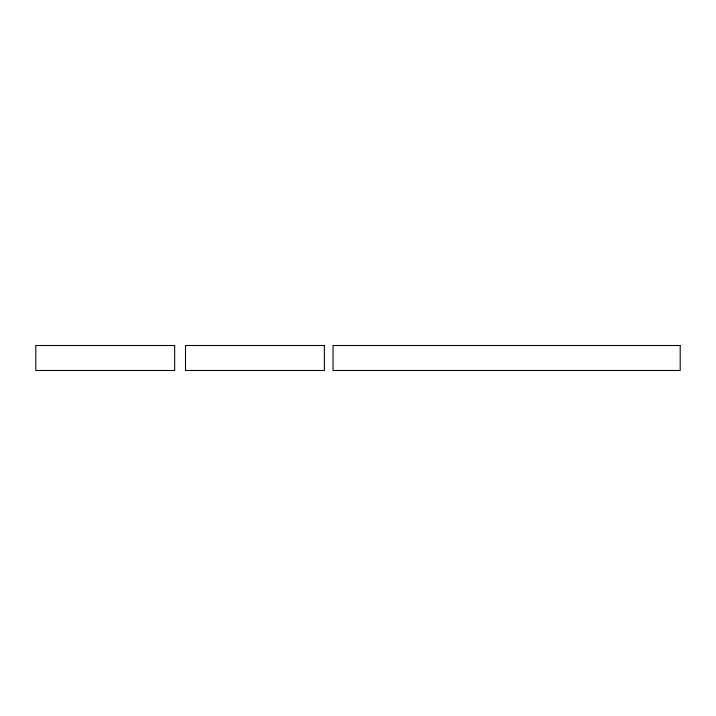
<?xml version="1.0" encoding="UTF-8"?>
<svg xmlns="http://www.w3.org/2000/svg" width="716" height="716" viewBox="0 0 716 716"><rect width="100%" height="100%" fill="white"/><g stroke="black" fill="none" stroke-linecap="round" stroke-linejoin="round"><path stroke-width="1.07" d="M174.659 345.506L35.8 345.506L35.8 370.494L174.659 370.494L174.659 345.506M324.366 345.506L185.507 345.506L185.507 370.494L324.366 370.494L324.366 345.506M680.2 345.506L333.047 345.506L333.047 370.494L680.2 370.494L680.2 345.506"/></g></svg>
